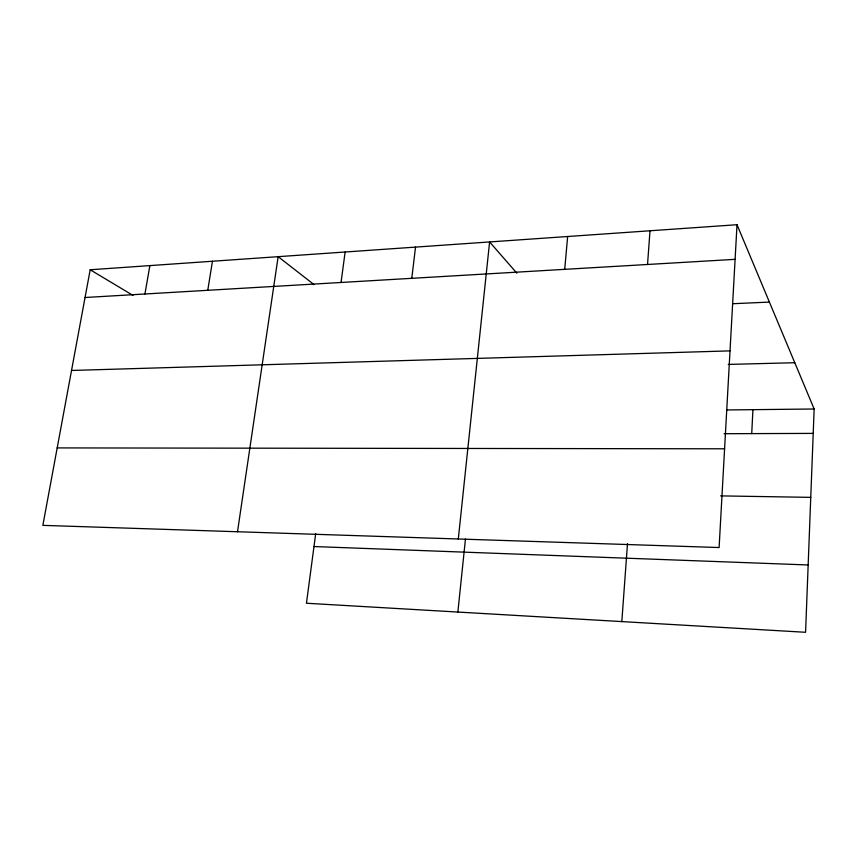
<?xml version="1.0" encoding="UTF-8"?>
<svg xmlns="http://www.w3.org/2000/svg" width="857" height="857" viewBox="0 0 857 857"><rect width="100%" height="100%" fill="white"/><g stroke="black" fill="none" stroke-linecap="round" stroke-linejoin="round"><path stroke-width="1.29" d="M737.02 224.716L719.109 547.537L42.85 525.362L90.189 269.762L737.02 224.716L814.15 408.993L805.58 632.284L306.452 603.242L315.708 533.547M751.728 433.61L752.928 409.667M647.538 264.481L650.002 230.779M621.818 621.593L627.506 543.584M564.709 269.344L567.655 236.511M457.863 612.048L465.458 539.021M458.302 538.989L489.604 241.953L516.867 273.169M411.778 278.332L415.527 247.105M341.043 282.478L345.135 252.012M237.507 531.747L278.15 256.671L314.005 284.588M207.769 290.309L212.44 261.256M144.94 293.994L149.868 265.616M85.047 297.508L735.102 259.339M732.51 303.732L769.404 302.082M71.538 370.47L730.025 350.877M728.246 364.418L794.782 362.725M726.736 409.957L814.15 408.993M724.101 433.706L813.218 433.396M57.194 447.911L724.583 448.8M720.641 495.892L810.754 497.36M313.983 546.541L808.162 564.967M90.189 269.762L133.017 295.419"/></g></svg>
